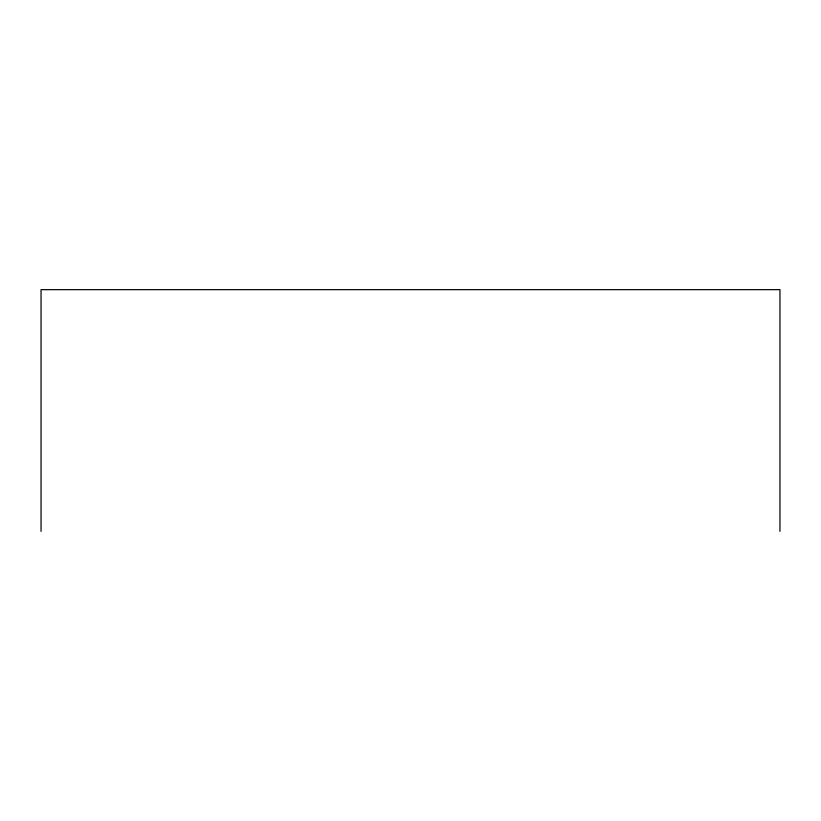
<?xml version="1.0" encoding="UTF-8"?>
<svg xmlns="http://www.w3.org/2000/svg" width="821" height="821" viewBox="0 0 821 821"><rect width="100%" height="100%" fill="white"/><g stroke="black" fill="none" stroke-linecap="round" stroke-linejoin="round"><path stroke-width="1.23" d="M779.95 531.351L779.95 289.649L41.05 289.649L41.05 531.351"/></g></svg>
